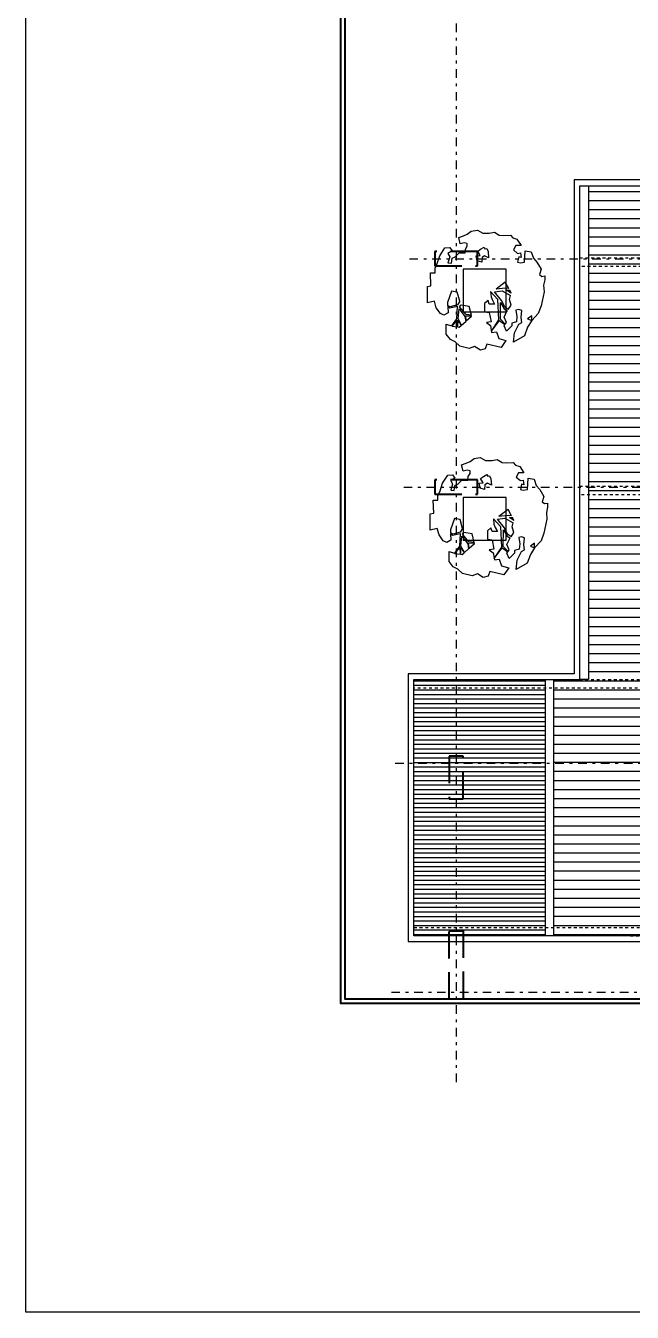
# Model space of a CAD drawing. Header units: millimetres. Extents: x 86 to 500, y -52 to 256.
# Drawn here: x 227.91 to 249.14, y 40.11 to 85.2 of the extents above; entities that cross this region are included whole.
import ezdxf

# ---------------------------------------------------------------- set-up
doc = ezdxf.new("R2010")
doc.units = ezdxf.units.MM
for name, pattern in [('CENTER', [0.7, 0.3, -0.2, 0, -0.2]), ('HIDDEN', [9.525, 6.35, -3.175]), ('HIDDEN2', [4.7625, 3.175, -1.5875])]:
    doc.linetypes.add(name, pattern=pattern)
for name, color, linetype in [('1amobla', 253, 'Continuous'), ('AREA PARQUEO', 253, 'Continuous'), ('CIELOS', 2, 'Continuous'), ('EJE-ESTRUCTURA', 254, 'CENTER'), ('JCA_COTAS', 253, 'Continuous'), ('JCA_PROYECCIONES', 1, 'HIDDEN2')]:
    doc.layers.add(name, color=color, linetype=linetype)
doc.layers.add('A-HATCH CONCRETO', color=7, linetype='Continuous', true_color=0xb8b8b8)
doc.layers.add('Estructura', color=7, linetype='Continuous', lineweight=40, true_color=0x383838)
doc.layers.add('Muro', color=7, linetype='Continuous', lineweight=40, true_color=0x2b2b2b)

# ---------------------------------------------------------------- blocks, each defined once
blk = doc.blocks.new('ap-2')
for points in [[(-184.365, -96.715), (-184.25, -96.709), (-184.209, -96.782), (-184.24, -96.844), (-184.343, -96.916), (-184.457, -96.947), (-184.426, -97.071), (-184.716, -97.071), (-184.726, -97.009), (-184.954, -97.019), (-184.954, -96.936), (-185.037, -96.936), (-185.099, -96.905), (-185.254, -96.855), (-185.389, -96.763), (-185.399, -96.68), (-185.337, -96.639), (-185.295, -96.711), (-185.233, -96.68), (-185.13, -96.711), (-185.12, -96.649), (-185.213, -96.639), (-185.233, -96.587), (-185.306, -96.515), (-185.306, -96.412), (-185.367, -96.404), (-185.418, -96.373), (-185.465, -96.372), (-185.48, -96.425), (-185.461, -96.494), (-185.572, -96.521), (-185.601, -96.441), (-185.632, -96.373), (-185.685, -96.303), (-185.699, -96.195), (-185.647, -96.102), (-185.647, -95.988), (-185.668, -95.896), (-185.616, -95.813), (-185.606, -95.73), (-185.616, -95.617), (-185.564, -95.576), (-185.544, -95.503), (-185.431, -95.43), (-185.43, -95.524), (-185.357, -95.565), (-185.295, -95.493), (-185.306, -95.441), (-185.223, -95.431), (-185.233, -95.472), (-185.14, -95.493), (-185.13, -95.441), (-185.14, -95.369), (-185.34, -95.356), (-185.32, -95.251), (-185.213, -95.214), (-185.14, -95.152), (-185.016, -95.079), (-184.923, -95.11), (-184.892, -95.068), (-184.902, -95.017), (-184.83, -95.017), (-184.737, -95.037), (-184.623, -95.027), (-184.374, -95.079), (-184.24, -95.13), (-184.116, -95.244), (-184.199, -95.244), (-184.147, -95.316), (-184.116, -95.244), (-184.002, -95.316), (-183.849, -95.373), (-183.741, -95.565), (-183.901, -95.547), (-184.054, -95.471), (-184.085, -95.419), (-184.168, -95.43), (-184.292, -95.419), (-184.312, -95.471), (-184.302, -95.522), (-184.188, -95.502), (-184.095, -95.512), (-184.074, -95.595), (-184.023, -95.595), (-183.93, -95.688), (-184.023, -95.729), (-184.047, -95.713)], [(-184.678, -95.647), (-184.788, -95.708), (-184.669, -95.868)], [(-184.678, -95.647), (-184.685, -95.704), (-184.669, -95.868)], [(-184.598, -95.606), (-184.652, -95.685), (-184.648, -95.63)], [(-184.598, -95.606), (-184.602, -95.605), (-184.648, -95.63)], [(-184.619, -95.895), (-184.639, -95.763), (-184.554, -95.618)], [(-184.625, -95.965), (-184.533, -95.955), (-184.476, -95.932), (-184.406, -95.894), (-184.406, -95.987), (-184.468, -96.008), (-184.416, -96.069), (-184.271, -96.069), (-184.261, -95.987), (-184.095, -95.956), (-184.085, -96.038), (-184.033, -95.966), (-183.909, -95.946), (-183.919, -95.863), (-183.805, -95.822), (-183.767, -95.695), (-183.645, -95.78), (-183.702, -96.028), (-183.702, -96.028), (-183.619, -96.059), (-183.598, -96.142), (-183.661, -96.245), (-183.63, -96.338), (-183.671, -96.503), (-183.743, -96.586), (-183.743, -96.586), (-183.785, -96.668), (-183.878, -96.74), (-184.054, -96.74), (-184.023, -96.647), (-184.023, -96.646)], [(-184.313, -95.655), (-184.359, -95.717), (-184.469, -95.772), (-184.619, -95.895)], [(-184.313, -95.655), (-184.385, -95.605), (-184.488, -95.636), (-184.554, -95.618)], [(-184.053, -95.708), (-184.139, -95.793), (-184.435, -95.789), (-184.321, -95.726), (-184.29, -95.671)], [(-184.053, -95.708), (-184.085, -95.688), (-184.178, -95.729), (-184.281, -95.677), (-184.29, -95.671)], [(-184.12, -95.809), (-184.047, -95.713)], [(-185.333, -96.19), (-185.369, -96.14), (-185.403, -96.079), (-185.373, -96.064), (-185.377, -96.03), (-185.325, -96.009), (-185.216, -95.999), (-185.251, -96.068), (-185.22, -96.112), (-185.14, -96.119), (-185.166, -96.199), (-185.252, -96.215), (-185.256, -96.146), (-185.333, -96.19)], [(-184.625, -95.965), (-184.492, -95.843), (-184.13, -95.823)], [(-184.13, -95.823), (-183.939, -95.951)], [(-183.93, -95.949), (-184.12, -95.809)], [(-184.212, -96.3), (-184.366, -96.338), (-184.385, -96.482), (-184.386, -96.483)], [(-184.212, -96.3), (-184.221, -96.394), (-184.356, -96.508), (-184.386, -96.483)], [(-184.037, -96.473), (-184.15, -96.532), (-184.324, -96.516), (-184.186, -96.414), (-184.102, -96.4)], [(-184.111, -96.39), (-184.194, -96.296), (-184.203, -96.298)], [(-184.111, -96.39), (-184.198, -96.398), (-184.203, -96.298)], [(-184.006, -96.537), (-184.123, -96.532), (-184.032, -96.479)], [(-184.037, -96.473), (-184.102, -96.4)], [(-184.006, -96.537), (-184.002, -96.513), (-184.032, -96.479)], [(-184.459, -96.504), (-184.617, -96.549), (-184.633, -96.647), (-184.435, -96.718), (-184.382, -96.716)], [(-184.459, -96.504), (-184.395, -96.544), (-184.36, -96.67), (-184.382, -96.716)], [(-184.365, -96.715), (-184.34, -96.678), (-184.368, -96.548), (-184.15, -96.56), (-184.023, -96.646)], [(-184.021, -96.639), (-184.123, -96.552), (-184.007, -96.549)], [(-184.021, -96.639), (-184.007, -96.549)]]:
    blk.add_lwpolyline(points)
blk = doc.blocks.new('estructura cubiertas')
at = {"layer": 'EJE-ESTRUCTURA'}
for p, q in [((2115, -5855.354), (2115, -5914.914)), ((2113.363, -5885.999), (2144.533, -5885.999)), ((2113.163, -5893.999), (2144.533, -5893.999)), ((2112.87, -5903.674), (2144.533, -5903.674)), ((2112.731, -5911.699), (2144.533, -5911.699))]:
    blk.add_line(p, q, dxfattribs=at)
at = {"layer": 'Estructura', "linetype": 'HIDDEN2', "ltscale": 0.3}
for points in [[(2114.25, -5885.749), (2114.25, -5886.249), (2115.75, -5886.249), (2115.75, -5885.749)], [(2114.25, -5893.749), (2114.25, -5894.249), (2115.75, -5894.249), (2115.75, -5893.749)], [(2115.25, -5904.924), (2115.25, -5903.424), (2114.75, -5903.424), (2114.75, -5904.924)], [(2115.25, -5909.549), (2115.25, -5911.949), (2114.75, -5911.949), (2114.75, -5909.549)]]:
    blk.add_lwpolyline(points, close=True, dxfattribs=at)

msp = doc.modelspace()

# ---------------------------------------------------------------- hatches: boundary and pattern name
at = {"layer": 'A-HATCH CONCRETO', "ltscale": 0.01}
h = msp.add_hatch(dxfattribs=at)
h.set_pattern_fill('ANSI31', color=256, scale=0.1, angle=135)
h.set_pattern_definition([(180, (-2089.80414, 6037.90986), (-3e-17, -0.3175), [])])
h.paths.add_polyline_path([(246.392, 53.298), (250.177, 53.298), (250.177, 59.858), (250.477, 59.858), (250.477, 79.59), (247.605, 79.561), (247.605, 62.282), (246.392, 62.283)])
h = msp.add_hatch(dxfattribs=at)
h.set_pattern_fill('ANSI31', color=256, scale=0.05, angle=135)
h.set_pattern_definition([(180, (-2086.24656, 6020.60302), (-1e-17, -0.15875), [])])
h.paths.add_polyline_path([(241.499, 53.297), (246.093, 53.297), (246.091, 62.283), (241.498, 62.283)])

# ---------------------------------------------------------------- linework, layer by layer
at = {"layer": '1amobla', "color": 7, "linetype": 'Continuous', "ltscale": 0.3, "true_color": 0xffffff}
msp.add_lwpolyline([(227.907, 113.095), (286.355, 113.095), (286.355, 40.11), (227.907, 40.11)], close=True, dxfattribs=at)
at = {"layer": 'AREA PARQUEO', "color": 2}
for points in [[(243.227, 76.661), (243.227, 75.166), (244.727, 75.166), (244.727, 76.661)], [(243.227, 68.661), (243.227, 67.166), (244.727, 67.166), (244.727, 68.661)]]:
    msp.add_lwpolyline(points, close=True, dxfattribs=at)
at = {"layer": 'CIELOS', "ltscale": 0.01}
for points in [[(250.177, 53.298), (241.499, 53.298), (241.499, 62.283), (247.305, 62.283), (247.305, 79.59), (261.878, 79.59), (261.878, 69.011), (266.55, 69.011), (266.55, 62.337), (266.75, 62.337), (266.75, 69.211), (262.078, 69.211), (262.078, 79.79), (247.105, 79.79), (247.105, 62.483), (241.299, 62.483), (241.299, 53.098), (250.178, 53.098), (250.177, 53.298)], [(246.092, 62.283), (246.092, 53.298)], [(246.392, 53.298), (246.392, 62.283)]]:
    msp.add_lwpolyline(points, dxfattribs=at)
msp.add_lwpolyline([(247.305, 79.59), (247.605, 79.59), (247.605, 62.282), (247.305, 62.282)], close=True, dxfattribs=at)
at = {"layer": 'JCA_PROYECCIONES', "ltscale": 0.01}
for points in [[(247.305, 77.061), (261.878, 77.061), (261.878, 76.761), (247.305, 76.761)], [(247.305, 69.061), (266.661, 69.061), (266.661, 68.761), (247.305, 68.761)], [(241.499, 62.283), (258.73, 62.281), (258.73, 61.981), (241.499, 61.983)], [(241.499, 53.598), (250.177, 53.596), (250.177, 53.296), (241.499, 53.298)]]:
    msp.add_lwpolyline(points, dxfattribs=at)
at = {"layer": 'Muro'}
for points in [[(253.292, 105.367), (238.933, 105.367), (238.933, 50.942), (250.178, 50.943)], [(256.7, 103.571), (253.142, 103.571), (253.142, 105.217), (239.083, 105.217), (239.083, 51.092), (250.178, 51.093)]]:
    msp.add_lwpolyline(points, dxfattribs=at)

# ---------------------------------------------------------------- block references
at = {"layer": 'JCA_COTAS', "xscale": 2, "yscale": 2, "zscale": 2, "rotation": 270.0000001197043}
for p in [(436.111, -293.371), (436.21, -301.337)]:
    msp.add_blockref('ap-2', p, dxfattribs=at)
at = {"layer": 'Muro', "linetype": 'HIDDEN'}
msp.add_blockref('estructura cubiertas', (-1872.023, 5963.027), dxfattribs=at)

doc.saveas('drawing.dxf')
